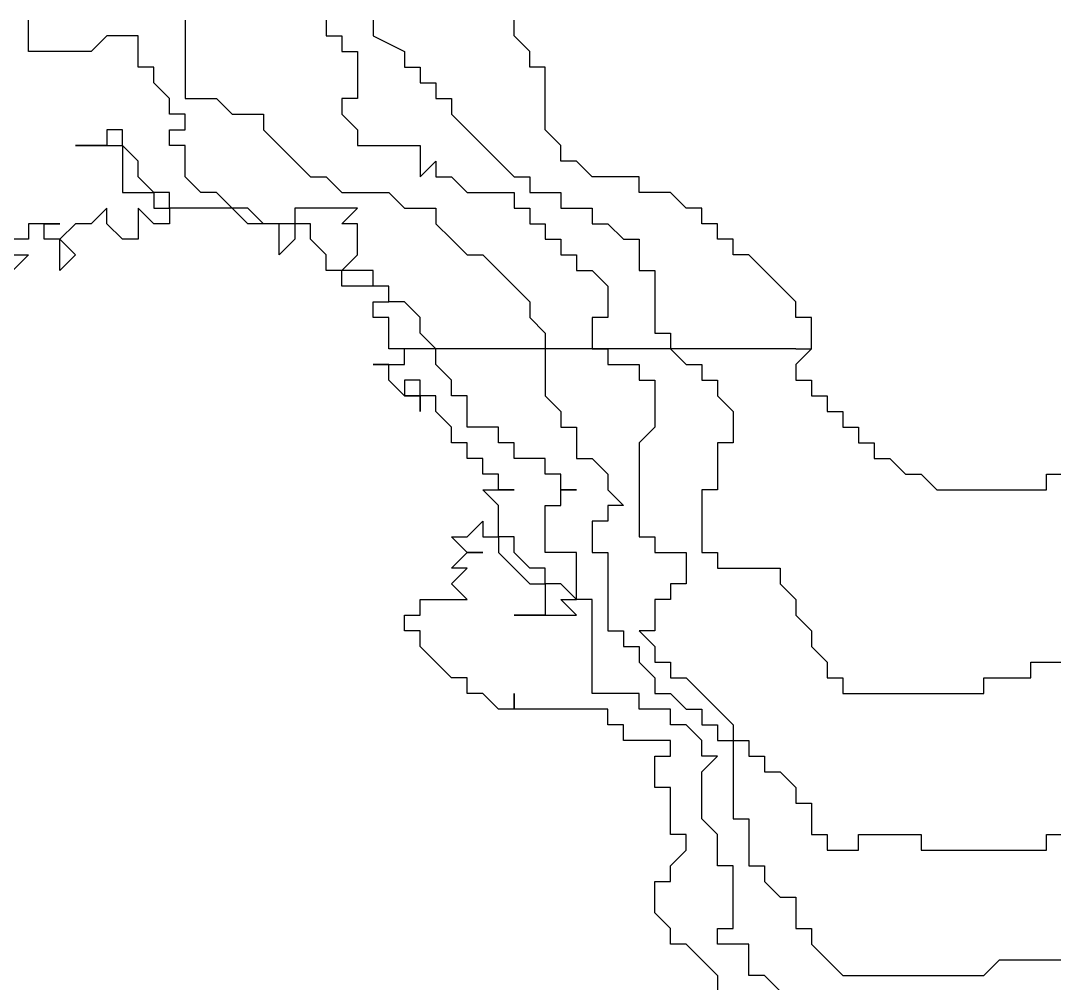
# Model space of a CAD drawing. Extents: x -79.2 to -65.2, y 32.5 to 44.8.
# Drawn here: x -70.955 to -70.295, y 41.775 to 42.39 of the extents above; entities that cross this region are included whole.
import ezdxf

# ---------------------------------------------------------------- set-up
doc = ezdxf.new("R2010")
doc.units = 0

msp = doc.modelspace()

# ---------------------------------------------------------------- linework, layer by layer
at = {"layer": '0FINSTR_G'}
for points in [[(-70.7, 42.19), (-70.7, 42.19), (-70.7, 42.19), (-70.7, 42.19), (-70.7, 42.2), (-70.7, 42.2), (-70.7, 42.2), (-70.71, 42.21), (-70.71, 42.21), (-70.71, 42.21), (-70.72, 42.21), (-70.72, 42.22), (-70.72, 42.22), (-70.72, 42.22), (-70.73, 42.22), (-70.73, 42.22), (-70.73, 42.22), (-70.73, 42.22), (-70.73, 42.23), (-70.74, 42.23), (-70.74, 42.23), (-70.74, 42.23), (-70.74, 42.23), (-70.74, 42.23), (-70.74, 42.23), (-70.75, 42.23), (-70.75, 42.23), (-70.74, 42.24), (-70.74, 42.24), (-70.74, 42.24), (-70.74, 42.24), (-70.74, 42.24), (-70.74, 42.24), (-70.74, 42.25), (-70.74, 42.25), (-70.74, 42.25), (-70.74, 42.25), (-70.74, 42.26), (-70.74, 42.26), (-70.75, 42.26), (-70.75, 42.26), (-70.75, 42.26), (-70.75, 42.26), (-70.75, 42.26), (-70.75, 42.26), (-70.74, 42.27), (-70.74, 42.27), (-70.74, 42.27), (-70.74, 42.27), (-70.75, 42.27), (-70.75, 42.27), (-70.75, 42.27), (-70.75, 42.27), (-70.75, 42.27), (-70.76, 42.27), (-70.76, 42.27), (-70.76, 42.27), (-70.76, 42.27), (-70.77, 42.27), (-70.77, 42.27), (-70.77, 42.27), (-70.78, 42.27), (-70.78, 42.27), (-70.78, 42.26), (-70.79, 42.26), (-70.8, 42.26), (-70.8, 42.26), (-70.8, 42.26), (-70.8, 42.26), (-70.81, 42.27), (-70.81, 42.27), (-70.81, 42.27), (-70.82, 42.27), (-70.82, 42.27), (-70.82, 42.27), (-70.82, 42.27), (-70.83, 42.28), (-70.83, 42.28), (-70.83, 42.28), (-70.83, 42.28), (-70.84, 42.28), (-70.84, 42.28), (-70.84, 42.28), (-70.85, 42.29), (-70.85, 42.29), (-70.85, 42.29), (-70.85, 42.29), (-70.85, 42.29), (-70.85, 42.3), (-70.85, 42.3), (-70.85, 42.3), (-70.85, 42.3), (-70.85, 42.3), (-70.85, 42.31), (-70.85, 42.31), (-70.86, 42.31), (-70.86, 42.32), (-70.86, 42.32), (-70.86, 42.32), (-70.85, 42.32), (-70.85, 42.32), (-70.85, 42.33), (-70.85, 42.33), (-70.86, 42.33), (-70.86, 42.33), (-70.86, 42.33), (-70.86, 42.34), (-70.86, 42.34), (-70.86, 42.34), (-70.86, 42.34), (-70.87, 42.35), (-70.87, 42.35), (-70.87, 42.35), (-70.87, 42.36), (-70.87, 42.36), (-70.87, 42.36), (-70.88, 42.36), (-70.88, 42.36), (-70.88, 42.37), (-70.88, 42.37), (-70.88, 42.37), (-70.88, 42.37), (-70.88, 42.37), (-70.88, 42.37), (-70.88, 42.38), (-70.89, 42.38), (-70.89, 42.38), (-70.89, 42.38), (-70.89, 42.38), (-70.9, 42.38), (-70.9, 42.38), (-70.9, 42.38), (-70.9, 42.38), (-70.9, 42.38), (-70.91, 42.37), (-70.91, 42.37), (-70.91, 42.37), (-70.91, 42.37), (-70.92, 42.37), (-70.92, 42.37), (-70.93, 42.37), (-70.93, 42.37), (-70.93, 42.37), (-70.93, 42.37), (-70.94, 42.37), (-70.94, 42.37), (-70.94, 42.37), (-70.94, 42.37), (-70.94, 42.37), (-70.95, 42.37), (-70.95, 42.37), (-70.95, 42.37), (-70.95, 42.37), (-70.95, 42.37), (-70.95, 42.38), (-70.95, 42.38), (-70.95, 42.38), (-70.95, 42.38), (-70.95, 42.39)], [(-70.85, 42.39), (-70.85, 42.38), (-70.85, 42.38), (-70.85, 42.38), (-70.85, 42.38), (-70.85, 42.37), (-70.85, 42.37), (-70.85, 42.37), (-70.85, 42.36), (-70.85, 42.36), (-70.85, 42.35), (-70.85, 42.35), (-70.85, 42.35), (-70.85, 42.35), (-70.85, 42.35), (-70.85, 42.34), (-70.84, 42.34), (-70.84, 42.34), (-70.84, 42.34), (-70.83, 42.34), (-70.83, 42.34), (-70.83, 42.34), (-70.82, 42.33), (-70.82, 42.33), (-70.82, 42.33), (-70.81, 42.33), (-70.81, 42.33), (-70.8, 42.33), (-70.8, 42.32), (-70.8, 42.32), (-70.79, 42.31), (-70.79, 42.31), (-70.79, 42.31), (-70.78, 42.3), (-70.77, 42.29), (-70.77, 42.29), (-70.77, 42.29), (-70.76, 42.29), (-70.76, 42.29), (-70.75, 42.28), (-70.75, 42.28), (-70.74, 42.28), (-70.74, 42.28), (-70.74, 42.28), (-70.73, 42.28), (-70.73, 42.28), (-70.72, 42.28), (-70.72, 42.28), (-70.71, 42.27), (-70.71, 42.27), (-70.7, 42.27), (-70.7, 42.27), (-70.7, 42.27), (-70.7, 42.27), (-70.69, 42.27), (-70.69, 42.26), (-70.69, 42.26), (-70.69, 42.26), (-70.68, 42.25), (-70.68, 42.25), (-70.68, 42.25), (-70.67, 42.24), (-70.67, 42.24), (-70.66, 42.24), (-70.66, 42.24), (-70.65, 42.23), (-70.65, 42.23), (-70.64, 42.22), (-70.64, 42.22), (-70.64, 42.22), (-70.63, 42.21), (-70.63, 42.2), (-70.63, 42.2), (-70.63, 42.2), (-70.62, 42.19), (-70.62, 42.19), (-70.62, 42.19), (-70.62, 42.18)], [(-70.76, 42.39), (-70.76, 42.38), (-70.75, 42.38), (-70.75, 42.38), (-70.75, 42.38), (-70.75, 42.37), (-70.74, 42.37), (-70.74, 42.37), (-70.74, 42.36), (-70.74, 42.36), (-70.74, 42.35), (-70.74, 42.35), (-70.74, 42.35), (-70.74, 42.35), (-70.74, 42.35), (-70.74, 42.35), (-70.74, 42.35), (-70.74, 42.34), (-70.74, 42.34), (-70.75, 42.34), (-70.75, 42.34), (-70.75, 42.34), (-70.75, 42.34), (-70.75, 42.33), (-70.75, 42.33), (-70.75, 42.33), (-70.75, 42.33), (-70.74, 42.32), (-70.74, 42.32), (-70.74, 42.32), (-70.74, 42.32), (-70.74, 42.32), (-70.74, 42.31), (-70.73, 42.31), (-70.73, 42.31), (-70.73, 42.31), (-70.73, 42.31), (-70.72, 42.31), (-70.72, 42.31), (-70.72, 42.31), (-70.71, 42.31), (-70.71, 42.31), (-70.71, 42.31), (-70.7, 42.31), (-70.7, 42.3), (-70.7, 42.3), (-70.7, 42.3), (-70.7, 42.29), (-70.69, 42.3)], [(-70.73, 42.39), (-70.73, 42.38), (-70.73, 42.38), (-70.71, 42.37), (-70.71, 42.36), (-70.71, 42.36), (-70.7, 42.36), (-70.7, 42.36), (-70.7, 42.35), (-70.69, 42.35), (-70.69, 42.35), (-70.69, 42.34), (-70.68, 42.34), (-70.68, 42.33), (-70.68, 42.33), (-70.67, 42.32), (-70.67, 42.32), (-70.67, 42.32), (-70.66, 42.31), (-70.66, 42.31), (-70.66, 42.31), (-70.65, 42.3), (-70.65, 42.3), (-70.65, 42.3), (-70.64, 42.29), (-70.63, 42.29), (-70.63, 42.28), (-70.62, 42.28), (-70.62, 42.28), (-70.62, 42.28), (-70.61, 42.28), (-70.61, 42.27), (-70.61, 42.27), (-70.61, 42.27), (-70.6, 42.27), (-70.6, 42.27), (-70.59, 42.27), (-70.59, 42.26), (-70.59, 42.26), (-70.58, 42.26), (-70.58, 42.26), (-70.58, 42.26), (-70.58, 42.26), (-70.57, 42.25), (-70.57, 42.25), (-70.57, 42.25), (-70.56, 42.25), (-70.56, 42.24), (-70.56, 42.24), (-70.56, 42.24), (-70.56, 42.23), (-70.55, 42.23), (-70.55, 42.23), (-70.55, 42.23), (-70.55, 42.22), (-70.55, 42.22), (-70.55, 42.22), (-70.55, 42.22), (-70.55, 42.22), (-70.55, 42.21), (-70.55, 42.21), (-70.55, 42.21), (-70.55, 42.21), (-70.55, 42.21), (-70.55, 42.2), (-70.55, 42.2), (-70.55, 42.2), (-70.55, 42.2), (-70.55, 42.19), (-70.55, 42.19), (-70.54, 42.19), (-70.54, 42.19), (-70.54, 42.18), (-70.54, 42.18)], [(-70.45, 42.18), (-70.45, 42.18), (-70.45, 42.19), (-70.45, 42.19), (-70.45, 42.2), (-70.46, 42.2), (-70.46, 42.2), (-70.46, 42.21), (-70.46, 42.21), (-70.47, 42.22), (-70.47, 42.22), (-70.47, 42.22), (-70.47, 42.22), (-70.48, 42.23), (-70.48, 42.23), (-70.48, 42.23), (-70.48, 42.23), (-70.48, 42.23), (-70.49, 42.24), (-70.49, 42.24), (-70.49, 42.24), (-70.5, 42.24), (-70.5, 42.24), (-70.5, 42.25), (-70.51, 42.25), (-70.51, 42.25), (-70.51, 42.25), (-70.51, 42.26), (-70.51, 42.26), (-70.51, 42.26), (-70.52, 42.26), (-70.52, 42.27), (-70.52, 42.27), (-70.53, 42.27), (-70.53, 42.27), (-70.53, 42.27), (-70.54, 42.28), (-70.54, 42.28), (-70.54, 42.28), (-70.54, 42.28), (-70.55, 42.28), (-70.55, 42.28), (-70.56, 42.28), (-70.56, 42.29), (-70.57, 42.29), (-70.57, 42.29), (-70.58, 42.29), (-70.58, 42.29), (-70.59, 42.29), (-70.59, 42.29), (-70.59, 42.29), (-70.6, 42.3), (-70.6, 42.3), (-70.61, 42.3), (-70.61, 42.3), (-70.61, 42.3), (-70.61, 42.31), (-70.61, 42.31), (-70.61, 42.31), (-70.62, 42.32), (-70.62, 42.32), (-70.62, 42.32), (-70.62, 42.33), (-70.62, 42.33), (-70.62, 42.34), (-70.62, 42.34), (-70.62, 42.34), (-70.62, 42.35), (-70.62, 42.35), (-70.62, 42.36), (-70.62, 42.36), (-70.63, 42.36), (-70.63, 42.36), (-70.63, 42.37), (-70.63, 42.37), (-70.64, 42.38), (-70.64, 42.38), (-70.64, 42.38), (-70.64, 42.39)], [(-70.72, 42.18), (-70.72, 42.19), (-70.72, 42.19), (-70.72, 42.19), (-70.72, 42.19), (-70.72, 42.2), (-70.72, 42.2), (-70.72, 42.2), (-70.73, 42.2), (-70.73, 42.21), (-70.73, 42.21), (-70.73, 42.21), (-70.72, 42.21), (-70.72, 42.21), (-70.72, 42.21), (-70.72, 42.21), (-70.72, 42.22), (-70.73, 42.22), (-70.73, 42.22), (-70.74, 42.22), (-70.74, 42.22), (-70.75, 42.22), (-70.75, 42.23), (-70.75, 42.23), (-70.76, 42.23), (-70.76, 42.24), (-70.76, 42.24), (-70.76, 42.24), (-70.77, 42.25), (-70.77, 42.25), (-70.77, 42.25), (-70.77, 42.26), (-70.78, 42.26), (-70.78, 42.25), (-70.78, 42.25), (-70.78, 42.25), (-70.79, 42.24), (-70.79, 42.24), (-70.79, 42.24), (-70.79, 42.24), (-70.79, 42.24), (-70.79, 42.24), (-70.79, 42.24), (-70.79, 42.25), (-70.79, 42.25), (-70.79, 42.25), (-70.79, 42.25), (-70.79, 42.26), (-70.79, 42.26), (-70.8, 42.26), (-70.8, 42.26), (-70.8, 42.26), (-70.8, 42.26), (-70.81, 42.26), (-70.81, 42.26), (-70.81, 42.26), (-70.82, 42.27), (-70.82, 42.27), (-70.83, 42.27), (-70.83, 42.27), (-70.84, 42.27), (-70.84, 42.27), (-70.85, 42.27), (-70.85, 42.27), (-70.85, 42.27), (-70.86, 42.27), (-70.86, 42.28), (-70.86, 42.28), (-70.87, 42.28), (-70.87, 42.28), (-70.87, 42.28), (-70.88, 42.29), (-70.88, 42.29), (-70.88, 42.29), (-70.88, 42.29), (-70.88, 42.3), (-70.88, 42.3), (-70.88, 42.3), (-70.88, 42.3), (-70.89, 42.31), (-70.89, 42.31), (-70.89, 42.31), (-70.89, 42.32), (-70.9, 42.32), (-70.9, 42.31), (-70.9, 42.31), (-70.91, 42.31), (-70.91, 42.31), (-70.91, 42.31), (-70.91, 42.31), (-70.92, 42.31), (-70.92, 42.31), (-70.91, 42.31), (-70.91, 42.31), (-70.91, 42.31), (-70.9, 42.31), (-70.9, 42.31), (-70.9, 42.31), (-70.89, 42.31), (-70.89, 42.3), (-70.89, 42.3), (-70.89, 42.3), (-70.89, 42.29), (-70.89, 42.29), (-70.89, 42.29), (-70.89, 42.28), (-70.88, 42.28), (-70.88, 42.28), (-70.87, 42.28), (-70.87, 42.28), (-70.87, 42.27), (-70.87, 42.27), (-70.86, 42.27), (-70.86, 42.27), (-70.86, 42.26), (-70.86, 42.26), (-70.87, 42.26), (-70.87, 42.26), (-70.88, 42.27), (-70.88, 42.27), (-70.88, 42.26), (-70.88, 42.26), (-70.88, 42.26), (-70.88, 42.25), (-70.89, 42.25), (-70.89, 42.25), (-70.89, 42.25), (-70.9, 42.26), (-70.9, 42.26), (-70.9, 42.26), (-70.9, 42.26), (-70.9, 42.26), (-70.9, 42.27), (-70.91, 42.26), (-70.91, 42.26), (-70.91, 42.26), (-70.92, 42.26), (-70.92, 42.26), (-70.92, 42.26), (-70.93, 42.25), (-70.93, 42.25), (-70.93, 42.25), (-70.93, 42.25), (-70.92, 42.24), (-70.92, 42.24), (-70.92, 42.24), (-70.92, 42.24), (-70.93, 42.23), (-70.93, 42.23), (-70.93, 42.24), (-70.93, 42.24), (-70.93, 42.24), (-70.93, 42.24), (-70.93, 42.25), (-70.94, 42.25), (-70.94, 42.25), (-70.94, 42.26), (-70.93, 42.26), (-70.93, 42.26), (-70.93, 42.26), (-70.93, 42.26), (-70.93, 42.26), (-70.94, 42.26), (-70.94, 42.26), (-70.95, 42.26), (-70.95, 42.25), (-70.95, 42.25), (-70.95, 42.25), (-70.96, 42.25)], [(-70.69, 42.3), (-70.69, 42.29), (-70.69, 42.29), (-70.69, 42.29), (-70.68, 42.29), (-70.68, 42.29), (-70.68, 42.29), (-70.68, 42.29), (-70.67, 42.28), (-70.67, 42.28), (-70.67, 42.28), (-70.66, 42.28), (-70.66, 42.28), (-70.66, 42.28), (-70.65, 42.28), (-70.65, 42.28), (-70.64, 42.28), (-70.64, 42.28), (-70.64, 42.28), (-70.64, 42.28), (-70.64, 42.27), (-70.63, 42.27), (-70.63, 42.27), (-70.63, 42.27), (-70.63, 42.26), (-70.62, 42.26), (-70.62, 42.26), (-70.62, 42.25), (-70.61, 42.25), (-70.61, 42.25), (-70.61, 42.25), (-70.61, 42.24), (-70.6, 42.24), (-70.6, 42.23), (-70.59, 42.23), (-70.59, 42.23), (-70.59, 42.23), (-70.58, 42.22), (-70.58, 42.22), (-70.58, 42.22), (-70.58, 42.22), (-70.58, 42.21), (-70.58, 42.21), (-70.58, 42.21), (-70.58, 42.2), (-70.58, 42.2), (-70.59, 42.2), (-70.59, 42.2), (-70.59, 42.19), (-70.59, 42.19), (-70.59, 42.19), (-70.59, 42.19), (-70.59, 42.18)], [(-70.96, 42.24), (-70.95, 42.24), (-70.96, 42.23)], [(-70.7, 42.19), (-70.69, 42.18)], [(-70.6, 42.02), (-70.61, 42.03), (-70.61, 42.03), (-70.62, 42.03), (-70.62, 42.03), (-70.62, 42.04), (-70.63, 42.04), (-70.63, 42.04), (-70.63, 42.04), (-70.64, 42.05), (-70.64, 42.05), (-70.64, 42.05), (-70.64, 42.05), (-70.64, 42.06), (-70.65, 42.06), (-70.65, 42.06), (-70.65, 42.07), (-70.65, 42.07), (-70.65, 42.07), (-70.65, 42.07), (-70.65, 42.08), (-70.65, 42.08), (-70.65, 42.08), (-70.65, 42.08), (-70.66, 42.09), (-70.65, 42.09), (-70.65, 42.09), (-70.65, 42.09), (-70.64, 42.09), (-70.65, 42.09), (-70.65, 42.1), (-70.65, 42.1), (-70.66, 42.1), (-70.66, 42.1), (-70.66, 42.11), (-70.67, 42.11), (-70.67, 42.11), (-70.67, 42.12), (-70.67, 42.12), (-70.68, 42.12), (-70.68, 42.12), (-70.68, 42.12), (-70.68, 42.13), (-70.68, 42.13), (-70.68, 42.13), (-70.69, 42.14), (-70.69, 42.14), (-70.69, 42.14), (-70.69, 42.15), (-70.69, 42.15), (-70.7, 42.15), (-70.7, 42.15), (-70.7, 42.16), (-70.7, 42.16), (-70.71, 42.16), (-70.71, 42.16), (-70.71, 42.15), (-70.7, 42.15), (-70.7, 42.15), (-70.7, 42.15), (-70.7, 42.15), (-70.7, 42.14), (-70.7, 42.15), (-70.71, 42.15), (-70.71, 42.15), (-70.71, 42.15), (-70.71, 42.15), (-70.72, 42.16), (-70.72, 42.16), (-70.72, 42.16), (-70.72, 42.16), (-70.72, 42.16), (-70.72, 42.17), (-70.73, 42.17), (-70.72, 42.17), (-70.72, 42.17), (-70.72, 42.17), (-70.71, 42.17), (-70.71, 42.18), (-70.72, 42.18), (-70.72, 42.18)], [(-70.69, 42.18), (-70.72, 42.18)], [(-70.72, 42.18), (-70.72, 42.18)], [(-70.62, 42.18), (-70.69, 42.18)], [(-70.6, 42.02), (-70.6, 42.03), (-70.6, 42.03), (-70.6, 42.03), (-70.6, 42.03), (-70.6, 42.04), (-70.6, 42.04), (-70.6, 42.04), (-70.6, 42.04), (-70.6, 42.04), (-70.6, 42.04), (-70.6, 42.04), (-70.6, 42.05), (-70.6, 42.05), (-70.6, 42.05), (-70.6, 42.05), (-70.6, 42.05), (-70.61, 42.05), (-70.61, 42.05), (-70.61, 42.05), (-70.62, 42.05), (-70.62, 42.05), (-70.62, 42.05), (-70.62, 42.05), (-70.62, 42.05), (-70.62, 42.05), (-70.62, 42.06), (-70.62, 42.06), (-70.62, 42.06), (-70.62, 42.07), (-70.62, 42.07), (-70.62, 42.07), (-70.62, 42.07), (-70.62, 42.07), (-70.62, 42.08), (-70.62, 42.08), (-70.61, 42.08), (-70.61, 42.08), (-70.61, 42.08), (-70.61, 42.08), (-70.61, 42.09), (-70.6, 42.09), (-70.61, 42.09), (-70.61, 42.09), (-70.61, 42.09), (-70.61, 42.09), (-70.61, 42.1), (-70.61, 42.1), (-70.62, 42.1), (-70.62, 42.1), (-70.62, 42.11), (-70.62, 42.11), (-70.63, 42.11), (-70.63, 42.11), (-70.63, 42.11), (-70.64, 42.11), (-70.64, 42.12), (-70.65, 42.12), (-70.65, 42.12), (-70.65, 42.13), (-70.66, 42.13), (-70.66, 42.13), (-70.66, 42.13), (-70.66, 42.13), (-70.67, 42.13), (-70.67, 42.14), (-70.67, 42.14), (-70.67, 42.14), (-70.67, 42.14), (-70.67, 42.14), (-70.67, 42.14), (-70.67, 42.14), (-70.67, 42.15), (-70.68, 42.15), (-70.68, 42.15), (-70.68, 42.15), (-70.68, 42.16), (-70.68, 42.16), (-70.68, 42.16), (-70.68, 42.16), (-70.69, 42.17), (-70.69, 42.17), (-70.69, 42.17), (-70.69, 42.17), (-70.69, 42.18), (-70.69, 42.18), (-70.69, 42.18), (-70.69, 42.18)], [(-70.59, 42.18), (-70.62, 42.18)], [(-70.62, 42.18), (-70.62, 42.18), (-70.62, 42.17)], [(-70.59, 42.18), (-70.59, 42.18)], [(-70.54, 42.18), (-70.59, 42.18)], [(-70.59, 42.18), (-70.59, 42.18), (-70.59, 42.18), (-70.59, 42.18), (-70.59, 42.18), (-70.59, 42.18), (-70.58, 42.18), (-70.58, 42.18), (-70.58, 42.17), (-70.58, 42.17), (-70.58, 42.17), (-70.58, 42.17), (-70.58, 42.17), (-70.57, 42.17), (-70.57, 42.17), (-70.57, 42.17), (-70.57, 42.17), (-70.57, 42.17), (-70.57, 42.17), (-70.57, 42.17), (-70.56, 42.17), (-70.56, 42.17), (-70.56, 42.16), (-70.56, 42.16), (-70.56, 42.16), (-70.55, 42.16), (-70.55, 42.16), (-70.55, 42.16), (-70.55, 42.16), (-70.55, 42.16), (-70.55, 42.15), (-70.55, 42.15), (-70.55, 42.15), (-70.55, 42.15), (-70.55, 42.14), (-70.55, 42.14), (-70.55, 42.14), (-70.55, 42.14), (-70.55, 42.14), (-70.55, 42.14), (-70.55, 42.13), (-70.55, 42.13), (-70.55, 42.13), (-70.55, 42.13), (-70.56, 42.12), (-70.56, 42.12), (-70.56, 42.11), (-70.56, 42.11), (-70.56, 42.11), (-70.56, 42.1), (-70.56, 42.1), (-70.56, 42.1), (-70.56, 42.09), (-70.56, 42.09), (-70.56, 42.08), (-70.56, 42.08), (-70.56, 42.07), (-70.56, 42.07), (-70.56, 42.07), (-70.56, 42.07), (-70.56, 42.06), (-70.56, 42.06), (-70.55, 42.06), (-70.55, 42.06), (-70.55, 42.05), (-70.54, 42.05), (-70.54, 42.05), (-70.54, 42.05), (-70.53, 42.05), (-70.53, 42.05), (-70.53, 42.05), (-70.53, 42.05), (-70.53, 42.04), (-70.53, 42.04), (-70.53, 42.04), (-70.53, 42.04), (-70.53, 42.04), (-70.53, 42.03), (-70.53, 42.03), (-70.53, 42.03), (-70.54, 42.03), (-70.54, 42.02), (-70.54, 42.02), (-70.54, 42.02), (-70.54, 42.02), (-70.55, 42.02), (-70.55, 42.01), (-70.55, 42.01), (-70.55, 42.01), (-70.55, 42), (-70.56, 42), (-70.56, 42), (-70.56, 42), (-70.55, 41.99), (-70.55, 41.99), (-70.55, 41.99), (-70.55, 41.99), (-70.55, 41.99), (-70.55, 41.98), (-70.54, 41.98), (-70.54, 41.98), (-70.54, 41.98), (-70.54, 41.98), (-70.54, 41.98), (-70.54, 41.97), (-70.53, 41.97), (-70.53, 41.97), (-70.53, 41.97), (-70.53, 41.97), (-70.53, 41.97), (-70.53, 41.97), (-70.52, 41.96), (-70.52, 41.96), (-70.52, 41.96), (-70.52, 41.96), (-70.52, 41.96), (-70.51, 41.95), (-70.51, 41.95), (-70.51, 41.95), (-70.51, 41.95), (-70.5, 41.94), (-70.5, 41.94), (-70.5, 41.94), (-70.5, 41.94), (-70.5, 41.93), (-70.5, 41.93), (-70.49, 41.93), (-70.49, 41.93), (-70.49, 41.93), (-70.49, 41.92), (-70.49, 41.92), (-70.48, 41.92), (-70.48, 41.92), (-70.48, 41.92), (-70.48, 41.92), (-70.48, 41.91), (-70.48, 41.91), (-70.47, 41.91), (-70.47, 41.91), (-70.47, 41.91), (-70.47, 41.91), (-70.46, 41.9), (-70.46, 41.9), (-70.46, 41.9), (-70.46, 41.9), (-70.46, 41.9), (-70.46, 41.9), (-70.46, 41.9), (-70.46, 41.89), (-70.46, 41.89), (-70.45, 41.89), (-70.45, 41.89), (-70.45, 41.88), (-70.45, 41.88), (-70.45, 41.88), (-70.45, 41.88), (-70.45, 41.88), (-70.45, 41.88), (-70.45, 41.88), (-70.45, 41.87), (-70.44, 41.87), (-70.44, 41.87), (-70.44, 41.87), (-70.44, 41.87), (-70.44, 41.87), (-70.44, 41.87), (-70.44, 41.87), (-70.44, 41.86), (-70.44, 41.86), (-70.43, 41.86), (-70.43, 41.86), (-70.43, 41.86), (-70.43, 41.86), (-70.42, 41.86), (-70.42, 41.87), (-70.41, 41.87), (-70.41, 41.87), (-70.41, 41.87), (-70.41, 41.87), (-70.41, 41.87), (-70.4, 41.87), (-70.4, 41.87), (-70.39, 41.87), (-70.39, 41.87), (-70.39, 41.87), (-70.39, 41.87), (-70.39, 41.87), (-70.39, 41.87), (-70.38, 41.87), (-70.38, 41.87), (-70.38, 41.86), (-70.37, 41.86), (-70.37, 41.86), (-70.37, 41.86), (-70.37, 41.86), (-70.37, 41.86), (-70.37, 41.86), (-70.35, 41.86), (-70.35, 41.86), (-70.35, 41.86), (-70.35, 41.86), (-70.34, 41.86), (-70.34, 41.86), (-70.34, 41.86), (-70.33, 41.86), (-70.33, 41.86), (-70.32, 41.86), (-70.32, 41.86), (-70.32, 41.86), (-70.31, 41.86), (-70.31, 41.86), (-70.31, 41.86), (-70.31, 41.86), (-70.31, 41.86), (-70.3, 41.86), (-70.3, 41.86), (-70.3, 41.87), (-70.3, 41.87), (-70.3, 41.87), (-70.29, 41.87)], [(-70.46, 42.18), (-70.54, 42.18)], [(-70.54, 42.18), (-70.54, 42.18), (-70.54, 42.18), (-70.54, 42.18), (-70.54, 42.18), (-70.53, 42.17), (-70.53, 42.17), (-70.53, 42.17), (-70.53, 42.17), (-70.53, 42.17), (-70.53, 42.17), (-70.53, 42.17), (-70.53, 42.17), (-70.52, 42.17), (-70.52, 42.16), (-70.52, 42.16), (-70.52, 42.16), (-70.52, 42.16), (-70.52, 42.16), (-70.52, 42.16), (-70.51, 42.16), (-70.51, 42.16), (-70.51, 42.15), (-70.51, 42.15), (-70.51, 42.15), (-70.51, 42.15), (-70.51, 42.15), (-70.5, 42.14), (-70.5, 42.14), (-70.5, 42.14), (-70.5, 42.14), (-70.5, 42.13), (-70.5, 42.13), (-70.5, 42.13), (-70.5, 42.13), (-70.5, 42.13), (-70.5, 42.12), (-70.5, 42.12), (-70.51, 42.12), (-70.51, 42.12), (-70.51, 42.11), (-70.51, 42.11), (-70.51, 42.11), (-70.51, 42.11), (-70.51, 42.1), (-70.51, 42.1), (-70.51, 42.1), (-70.51, 42.1), (-70.51, 42.09), (-70.52, 42.09), (-70.52, 42.09), (-70.52, 42.09), (-70.52, 42.08), (-70.52, 42.08), (-70.52, 42.08), (-70.52, 42.07), (-70.52, 42.07), (-70.52, 42.07), (-70.52, 42.06), (-70.52, 42.06), (-70.52, 42.06), (-70.52, 42.06), (-70.52, 42.06), (-70.52, 42.05), (-70.52, 42.05), (-70.52, 42.05), (-70.51, 42.05), (-70.51, 42.05), (-70.51, 42.05), (-70.51, 42.04), (-70.51, 42.04), (-70.51, 42.04), (-70.51, 42.04), (-70.5, 42.04), (-70.5, 42.04), (-70.49, 42.04), (-70.49, 42.04), (-70.49, 42.04), (-70.49, 42.04), (-70.48, 42.04), (-70.48, 42.04), (-70.48, 42.04), (-70.47, 42.04), (-70.47, 42.03), (-70.47, 42.03), (-70.47, 42.03), (-70.47, 42.03), (-70.47, 42.03), (-70.46, 42.02), (-70.46, 42.02), (-70.46, 42.02), (-70.46, 42.02), (-70.46, 42.02), (-70.46, 42.01), (-70.46, 42.01), (-70.46, 42.01), (-70.46, 42.01), (-70.45, 42), (-70.45, 42), (-70.45, 42), (-70.45, 42), (-70.45, 41.99), (-70.45, 41.99), (-70.45, 41.99), (-70.45, 41.99), (-70.45, 41.99), (-70.44, 41.98), (-70.44, 41.98), (-70.44, 41.98), (-70.44, 41.98), (-70.44, 41.98), (-70.44, 41.97), (-70.43, 41.97), (-70.43, 41.97), (-70.43, 41.97), (-70.43, 41.96), (-70.42, 41.96), (-70.42, 41.96), (-70.42, 41.96), (-70.42, 41.96), (-70.42, 41.96), (-70.41, 41.96), (-70.41, 41.96), (-70.41, 41.96), (-70.41, 41.96), (-70.41, 41.96), (-70.4, 41.96), (-70.4, 41.96), (-70.4, 41.96), (-70.39, 41.96), (-70.39, 41.96), (-70.38, 41.96), (-70.38, 41.96), (-70.38, 41.96), (-70.37, 41.96), (-70.37, 41.96), (-70.37, 41.96), (-70.36, 41.96), (-70.36, 41.96), (-70.36, 41.96), (-70.35, 41.96), (-70.35, 41.96), (-70.35, 41.96), (-70.34, 41.96), (-70.34, 41.96), (-70.34, 41.96), (-70.34, 41.97), (-70.33, 41.97), (-70.33, 41.97), (-70.33, 41.97), (-70.33, 41.97), (-70.32, 41.97), (-70.32, 41.97), (-70.32, 41.97), (-70.32, 41.97), (-70.32, 41.97), (-70.31, 41.97), (-70.31, 41.97), (-70.31, 41.98), (-70.3, 41.98), (-70.3, 41.98), (-70.3, 41.98), (-70.3, 41.98), (-70.29, 41.98)], [(-70.46, 42.18), (-70.45, 42.18)], [(-70.46, 42.17), (-70.45, 42.18)], [(-70.62, 42.17), (-70.62, 42.17), (-70.62, 42.17), (-70.62, 42.16), (-70.62, 42.16), (-70.62, 42.16), (-70.62, 42.16), (-70.62, 42.15), (-70.62, 42.15), (-70.61, 42.14), (-70.61, 42.14), (-70.61, 42.14), (-70.61, 42.14), (-70.61, 42.14), (-70.61, 42.13), (-70.6, 42.13), (-70.6, 42.13), (-70.6, 42.13), (-70.6, 42.12), (-70.6, 42.12), (-70.6, 42.12), (-70.6, 42.12), (-70.6, 42.11), (-70.6, 42.11), (-70.6, 42.11), (-70.59, 42.11), (-70.59, 42.11), (-70.59, 42.11), (-70.58, 42.1), (-70.58, 42.1), (-70.58, 42.1), (-70.58, 42.1), (-70.58, 42.1), (-70.58, 42.1), (-70.58, 42.1), (-70.58, 42.09), (-70.58, 42.09), (-70.58, 42.09), (-70.58, 42.09), (-70.57, 42.08), (-70.57, 42.08), (-70.58, 42.08), (-70.58, 42.08), (-70.58, 42.08), (-70.58, 42.08), (-70.58, 42.07), (-70.59, 42.07), (-70.59, 42.07), (-70.59, 42.07), (-70.59, 42.06), (-70.59, 42.06), (-70.59, 42.05), (-70.59, 42.05), (-70.58, 42.05), (-70.58, 42.05), (-70.58, 42.04), (-70.58, 42.04), (-70.58, 42.04), (-70.58, 42.03), (-70.58, 42.03), (-70.58, 42.03), (-70.58, 42.03), (-70.58, 42.02), (-70.58, 42.02), (-70.58, 42.02), (-70.58, 42.02), (-70.58, 42.01), (-70.58, 42.01), (-70.58, 42.01), (-70.58, 42), (-70.57, 42), (-70.57, 42), (-70.57, 42), (-70.57, 41.99), (-70.56, 41.99), (-70.56, 41.98), (-70.56, 41.98), (-70.56, 41.98), (-70.56, 41.98), (-70.55, 41.97), (-70.55, 41.97), (-70.55, 41.97), (-70.55, 41.97), (-70.55, 41.96), (-70.54, 41.96), (-70.54, 41.96), (-70.54, 41.96), (-70.53, 41.95), (-70.53, 41.95), (-70.53, 41.95), (-70.53, 41.95), (-70.53, 41.95), (-70.52, 41.95), (-70.52, 41.95), (-70.52, 41.94), (-70.51, 41.94), (-70.51, 41.94), (-70.51, 41.93), (-70.51, 41.93), (-70.51, 41.93), (-70.51, 41.93), (-70.5, 41.93), (-70.5, 41.92), (-70.5, 41.92), (-70.5, 41.92), (-70.5, 41.92), (-70.5, 41.91), (-70.5, 41.91), (-70.5, 41.91), (-70.5, 41.91), (-70.5, 41.9), (-70.5, 41.9), (-70.5, 41.9), (-70.5, 41.89), (-70.5, 41.89), (-70.5, 41.89), (-70.5, 41.88), (-70.49, 41.88), (-70.49, 41.88), (-70.49, 41.88), (-70.49, 41.88), (-70.49, 41.87), (-70.49, 41.87), (-70.49, 41.87), (-70.49, 41.87), (-70.49, 41.86), (-70.49, 41.86), (-70.49, 41.86), (-70.49, 41.85), (-70.48, 41.85), (-70.48, 41.85), (-70.48, 41.85), (-70.48, 41.84), (-70.48, 41.84), (-70.48, 41.84), (-70.48, 41.84), (-70.47, 41.83), (-70.47, 41.83), (-70.47, 41.83), (-70.47, 41.83), (-70.46, 41.83), (-70.46, 41.83), (-70.46, 41.83), (-70.46, 41.83), (-70.46, 41.82), (-70.46, 41.82), (-70.46, 41.82), (-70.46, 41.81), (-70.46, 41.81), (-70.45, 41.81), (-70.45, 41.81), (-70.45, 41.81), (-70.45, 41.8), (-70.45, 41.8), (-70.45, 41.8), (-70.45, 41.8), (-70.44, 41.79), (-70.44, 41.79), (-70.44, 41.79), (-70.43, 41.78), (-70.43, 41.78), (-70.43, 41.78), (-70.43, 41.78), (-70.42, 41.78), (-70.42, 41.78), (-70.41, 41.78), (-70.4, 41.78), (-70.4, 41.78), (-70.4, 41.78), (-70.39, 41.78), (-70.39, 41.78), (-70.38, 41.78), (-70.37, 41.78), (-70.37, 41.78), (-70.37, 41.78), (-70.36, 41.78), (-70.36, 41.78), (-70.35, 41.78), (-70.35, 41.78), (-70.35, 41.78), (-70.34, 41.78), (-70.34, 41.78), (-70.33, 41.79), (-70.33, 41.79), (-70.32, 41.79), (-70.32, 41.79), (-70.32, 41.79), (-70.31, 41.79), (-70.3, 41.79), (-70.3, 41.79), (-70.29, 41.79)], [(-70.46, 42.17), (-70.46, 42.17), (-70.46, 42.17), (-70.46, 42.17), (-70.46, 42.17), (-70.46, 42.16), (-70.45, 42.16), (-70.45, 42.16), (-70.45, 42.16), (-70.45, 42.16), (-70.45, 42.15), (-70.45, 42.15), (-70.45, 42.15), (-70.44, 42.15), (-70.44, 42.14), (-70.44, 42.14), (-70.44, 42.14), (-70.44, 42.14), (-70.43, 42.14), (-70.43, 42.13), (-70.43, 42.13), (-70.43, 42.13), (-70.43, 42.13), (-70.43, 42.13), (-70.43, 42.13), (-70.42, 42.13), (-70.42, 42.12), (-70.42, 42.12), (-70.41, 42.12), (-70.41, 42.12), (-70.41, 42.12), (-70.41, 42.11), (-70.4, 42.11), (-70.4, 42.11), (-70.39, 42.1), (-70.39, 42.1), (-70.39, 42.1), (-70.38, 42.1), (-70.38, 42.1), (-70.37, 42.09), (-70.37, 42.09), (-70.37, 42.09), (-70.36, 42.09), (-70.36, 42.09), (-70.36, 42.09), (-70.36, 42.09), (-70.35, 42.09), (-70.35, 42.09), (-70.35, 42.09), (-70.34, 42.09), (-70.34, 42.09), (-70.33, 42.09), (-70.33, 42.09), (-70.33, 42.09), (-70.33, 42.09), (-70.32, 42.09), (-70.32, 42.09), (-70.31, 42.09), (-70.31, 42.09), (-70.3, 42.09), (-70.3, 42.09), (-70.3, 42.1), (-70.3, 42.1), (-70.29, 42.1)], [(-70.64, 41.95), (-70.65, 41.95), (-70.65, 41.95), (-70.65, 41.95), (-70.66, 41.96), (-70.66, 41.96), (-70.66, 41.96), (-70.66, 41.96), (-70.67, 41.96), (-70.67, 41.97), (-70.67, 41.97), (-70.67, 41.97), (-70.68, 41.97), (-70.68, 41.97), (-70.68, 41.97), (-70.69, 41.98), (-70.69, 41.98), (-70.69, 41.98), (-70.7, 41.99), (-70.7, 41.99), (-70.7, 41.99), (-70.7, 41.99), (-70.7, 41.99), (-70.7, 42), (-70.71, 42), (-70.71, 42), (-70.71, 42), (-70.71, 42), (-70.71, 42), (-70.71, 42.01), (-70.71, 42.01), (-70.71, 42.01), (-70.71, 42.01), (-70.7, 42.01), (-70.7, 42.02), (-70.7, 42.02), (-70.69, 42.02), (-70.69, 42.02), (-70.69, 42.02), (-70.68, 42.02), (-70.68, 42.02), (-70.68, 42.02), (-70.67, 42.02), (-70.67, 42.02), (-70.67, 42.02), (-70.67, 42.02), (-70.68, 42.03), (-70.68, 42.03), (-70.68, 42.03), (-70.68, 42.03), (-70.68, 42.03), (-70.67, 42.04), (-70.67, 42.04), (-70.68, 42.04), (-70.68, 42.04), (-70.67, 42.05), (-70.67, 42.05), (-70.67, 42.05), (-70.66, 42.05), (-70.66, 42.05), (-70.66, 42.05), (-70.67, 42.05), (-70.67, 42.05), (-70.68, 42.06), (-70.68, 42.06), (-70.68, 42.06), (-70.68, 42.06), (-70.67, 42.06), (-70.67, 42.06), (-70.67, 42.06), (-70.67, 42.06), (-70.66, 42.07), (-70.66, 42.07), (-70.66, 42.06), (-70.66, 42.06), (-70.66, 42.06), (-70.65, 42.06), (-70.65, 42.05), (-70.65, 42.05), (-70.65, 42.05), (-70.64, 42.04), (-70.64, 42.04), (-70.64, 42.04), (-70.64, 42.04), (-70.63, 42.03), (-70.63, 42.03), (-70.63, 42.03), (-70.62, 42.03), (-70.62, 42.03), (-70.62, 42.02), (-70.62, 42.02), (-70.62, 42.02), (-70.62, 42.02), (-70.62, 42.01), (-70.62, 42.01), (-70.63, 42.01), (-70.63, 42.01), (-70.64, 42.01), (-70.63, 42.01), (-70.63, 42.01), (-70.62, 42.01), (-70.62, 42.01), (-70.61, 42.01), (-70.61, 42.01), (-70.61, 42.01), (-70.6, 42.01), (-70.6, 42.01), (-70.6, 42.01), (-70.6, 42.01), (-70.61, 42.02), (-70.61, 42.02), (-70.61, 42.02), (-70.61, 42.02), (-70.6, 42.02)], [(-70.47, 41.77), (-70.48, 41.78), (-70.48, 41.78), (-70.48, 41.78), (-70.48, 41.78), (-70.49, 41.78), (-70.49, 41.78), (-70.49, 41.78), (-70.49, 41.78), (-70.49, 41.79), (-70.49, 41.79), (-70.49, 41.79), (-70.49, 41.79), (-70.49, 41.8), (-70.49, 41.8), (-70.49, 41.8), (-70.5, 41.8), (-70.5, 41.8), (-70.5, 41.8), (-70.5, 41.8), (-70.5, 41.8), (-70.5, 41.8), (-70.51, 41.8), (-70.51, 41.8), (-70.51, 41.8), (-70.51, 41.8), (-70.51, 41.8), (-70.51, 41.81), (-70.51, 41.81), (-70.51, 41.81), (-70.51, 41.81), (-70.5, 41.81), (-70.5, 41.82), (-70.5, 41.82), (-70.5, 41.82), (-70.5, 41.82), (-70.5, 41.83), (-70.5, 41.83), (-70.5, 41.83), (-70.5, 41.83), (-70.5, 41.84), (-70.5, 41.84), (-70.5, 41.84), (-70.5, 41.84), (-70.5, 41.84), (-70.5, 41.84), (-70.5, 41.85), (-70.5, 41.85), (-70.5, 41.85), (-70.51, 41.85), (-70.51, 41.86), (-70.51, 41.86), (-70.51, 41.86), (-70.51, 41.86), (-70.51, 41.86), (-70.51, 41.87), (-70.51, 41.87), (-70.51, 41.87), (-70.51, 41.87), (-70.51, 41.87), (-70.52, 41.88), (-70.52, 41.88), (-70.52, 41.88), (-70.52, 41.89), (-70.52, 41.89), (-70.52, 41.89), (-70.52, 41.89), (-70.52, 41.89), (-70.52, 41.9), (-70.52, 41.9), (-70.52, 41.9), (-70.52, 41.9), (-70.52, 41.9), (-70.52, 41.91), (-70.52, 41.91), (-70.52, 41.91), (-70.52, 41.91), (-70.52, 41.91), (-70.51, 41.92), (-70.51, 41.92), (-70.51, 41.92), (-70.51, 41.92), (-70.51, 41.92), (-70.52, 41.92), (-70.52, 41.93), (-70.52, 41.93), (-70.52, 41.93), (-70.52, 41.93), (-70.52, 41.93), (-70.53, 41.94), (-70.53, 41.94), (-70.53, 41.94), (-70.53, 41.94), (-70.54, 41.94), (-70.54, 41.94), (-70.54, 41.95), (-70.55, 41.95), (-70.55, 41.95), (-70.55, 41.95), (-70.56, 41.95), (-70.56, 41.95), (-70.56, 41.96), (-70.57, 41.96), (-70.57, 41.96), (-70.57, 41.96), (-70.57, 41.96), (-70.58, 41.96), (-70.58, 41.96), (-70.59, 41.96), (-70.59, 41.96), (-70.59, 41.96), (-70.59, 41.96), (-70.59, 41.96), (-70.59, 41.96), (-70.59, 41.97), (-70.59, 41.97), (-70.59, 41.97), (-70.59, 41.98), (-70.59, 41.98), (-70.59, 41.99), (-70.59, 41.99), (-70.59, 41.99), (-70.59, 42), (-70.59, 42), (-70.59, 42.01), (-70.59, 42.01), (-70.59, 42.01), (-70.59, 42.01), (-70.59, 42.01), (-70.59, 42.01), (-70.59, 42.02), (-70.6, 42.02), (-70.6, 42.02), (-70.6, 42.02)], [(-70.51, 41.78), (-70.51, 41.78), (-70.51, 41.78), (-70.52, 41.79), (-70.52, 41.79), (-70.52, 41.79), (-70.52, 41.79), (-70.53, 41.8), (-70.53, 41.8), (-70.53, 41.8), (-70.54, 41.8), (-70.54, 41.81), (-70.54, 41.81), (-70.54, 41.81), (-70.54, 41.81), (-70.55, 41.82), (-70.55, 41.82), (-70.55, 41.82), (-70.55, 41.83), (-70.55, 41.83), (-70.55, 41.83), (-70.55, 41.83), (-70.55, 41.84), (-70.55, 41.84), (-70.55, 41.84), (-70.54, 41.84), (-70.54, 41.85), (-70.54, 41.85), (-70.54, 41.85), (-70.54, 41.85), (-70.53, 41.86), (-70.53, 41.86), (-70.53, 41.86), (-70.53, 41.87), (-70.53, 41.87), (-70.54, 41.87), (-70.54, 41.87), (-70.54, 41.88), (-70.54, 41.88), (-70.54, 41.88), (-70.54, 41.88), (-70.54, 41.89), (-70.54, 41.89), (-70.54, 41.89), (-70.54, 41.9), (-70.55, 41.9), (-70.55, 41.9), (-70.55, 41.91), (-70.55, 41.91), (-70.55, 41.91), (-70.55, 41.91), (-70.55, 41.92), (-70.55, 41.92), (-70.54, 41.92), (-70.54, 41.93), (-70.54, 41.93), (-70.54, 41.93), (-70.55, 41.93), (-70.55, 41.93), (-70.56, 41.93), (-70.56, 41.93), (-70.56, 41.93), (-70.57, 41.93), (-70.57, 41.94), (-70.57, 41.94), (-70.57, 41.94), (-70.58, 41.94), (-70.58, 41.94), (-70.58, 41.95), (-70.59, 41.95), (-70.59, 41.95), (-70.6, 41.95), (-70.6, 41.95), (-70.6, 41.95), (-70.61, 41.95), (-70.61, 41.95), (-70.61, 41.95), (-70.62, 41.95), (-70.62, 41.95), (-70.63, 41.95), (-70.63, 41.95), (-70.63, 41.95), (-70.64, 41.95), (-70.64, 41.96), (-70.64, 41.95)], [(-70.51, 41.78), (-70.51, 41.78)], [(-70.51, 41.78), (-70.51, 41.78)], [(-70.51, 41.78), (-70.51, 41.77)]]:
    msp.add_lwpolyline(points, dxfattribs=at)

doc.saveas('drawing.dxf')
